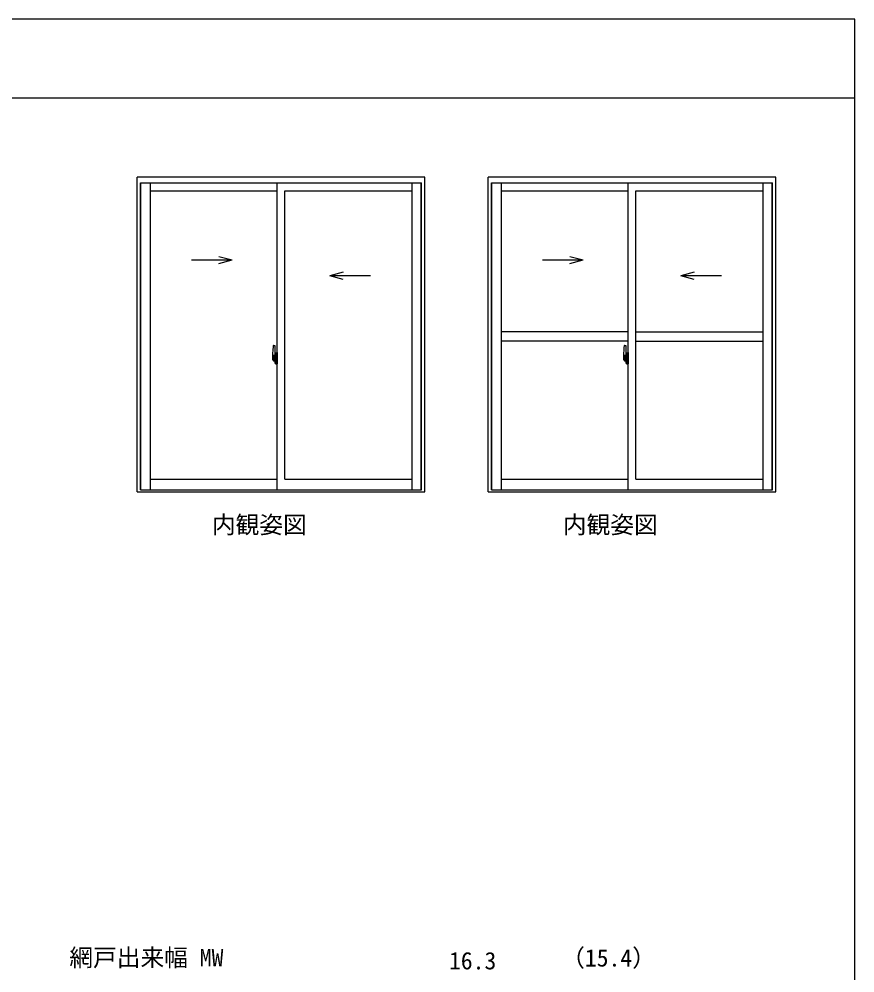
# Model space of a CAD drawing. Units: millimetres, scale not verified. Extents: x -437 to 438, y -331 to 329.
# Drawn here: x 173.9 to 438.2, y -7.8 to 293.7 of the extents above; entities that cross this region are included whole.
import ezdxf
from ezdxf.enums import TextEntityAlignment as Align

# ---------------------------------------------------------------- set-up
doc = ezdxf.new("R2010")
doc.units = ezdxf.units.MM
doc.header["$LTSCALE"] = 2
for name, color, linetype in [('0-1_USER1', 3, 'Continuous'), ('0-6_YKK_A1', 4, 'Continuous'), ('0-7_YKK_D', 6, 'Continuous'), ('0-8_YKK_ZWAK', 7, 'Continuous')]:
    doc.layers.add(name, color=color, linetype=linetype)
doc.styles.add('ＭＳ ゴシック', font='')
doc.styles.get('ＭＳ ゴシック').set_extended_font_data('MS Gothic')

msp = doc.modelspace()

# ---------------------------------------------------------------- linework, layer by layer
at = {"layer": '0-6_YKK_A1'}
for p, q in [((302.2, 243.7), (211.2, 243.7)), ((211.2, 144.27), (211.2, 243.7)), ((212.26, 144.95), (212.26, 241.965)), ((212.26, 241.965), (301.14, 241.965)), ((212.385, 144.95), (212.385, 241.965)), ((215.335, 241.965), (215.335, 144.95)), ((255.45, 144.95), (255.45, 241.965)), ((298.065, 241.965), (298.065, 144.95)), ((301.015, 144.95), (301.015, 241.965)), ((301.14, 144.947), (301.14, 241.965)), ((302.2, 144.27), (302.2, 243.7)), ((413.2, 243.7), (322.2, 243.7)), ((322.2, 144.27), (322.2, 243.7)), ((323.26, 144.95), (323.26, 241.965)), ((323.26, 241.965), (412.14, 241.965)), ((323.385, 144.95), (323.385, 241.965)), ((326.335, 241.965), (326.335, 144.95)), ((366.45, 144.95), (366.45, 241.965)), ((409.065, 241.965), (409.065, 144.95)), ((412.015, 144.95), (412.015, 241.965)), ((412.14, 144.947), (412.14, 241.965)), ((413.2, 144.27), (413.2, 243.7)), ((215.335, 239.465), (255.45, 239.465)), ((257.95, 148.3), (257.95, 239.465)), ((257.95, 239.465), (298.065, 239.465)), ((301.015, 239.465), (301.14, 239.465)), ((326.335, 239.465), (366.45, 239.465)), ((368.95, 148.3), (368.95, 239.465)), ((368.95, 239.465), (409.065, 239.465)), ((412.015, 239.465), (412.14, 239.465)), ((228.355, 217.56), (241.295, 217.56)), ((237.062, 218.694), (241.295, 217.56)), ((237.062, 216.425), (241.295, 217.56)), ((339.355, 217.56), (352.295, 217.56)), ((348.062, 218.694), (352.295, 217.56)), ((348.062, 216.425), (352.295, 217.56)), ((276.338, 213.694), (272.105, 212.56)), ((285.045, 212.56), (272.105, 212.56)), ((276.338, 211.425), (272.105, 212.56)), ((387.338, 213.694), (383.105, 212.56)), ((396.045, 212.56), (383.105, 212.56)), ((387.338, 211.425), (383.105, 212.56)), ((366.45, 194.875), (326.335, 194.875)), ((368.95, 194.875), (409.065, 194.875)), ((254.291, 190.509), (254.724, 190.524)), ((254.75, 190.499), (254.75, 187.24)), ((366.45, 191.875), (326.335, 191.875)), ((365.291, 190.509), (365.724, 190.524)), ((365.75, 190.499), (365.75, 187.24)), ((368.95, 191.875), (409.065, 191.875)), ((254.05, 188.255), (254.05, 186.038)), ((254.638, 187.392), (254.25, 187.392)), ((254.25, 186.333), (254.25, 187.392)), ((254.275, 187.32), (254.638, 187.32)), ((254.275, 186.34), (254.275, 187.32)), ((254.56, 186.943), (254.56, 186.125)), ((254.735, 186.943), (254.56, 186.943)), ((254.675, 187.115), (254.675, 187.165)), ((254.675, 186.943), (254.675, 186.721)), ((254.735, 187.24), (254.735, 186.943)), ((254.75, 187.24), (254.735, 187.24)), ((254.75, 187.28), (254.75, 186.721)), ((254.75, 186.721), (254.75, 187.073)), ((254.75, 186.782), (254.75, 187.017)), ((254.775, 187.098), (254.875, 187.1)), ((254.875, 188.205), (254.875, 187.3)), ((255, 187.3), (254.875, 187.3)), ((254.875, 186.933), (254.875, 187.246)), ((255.025, 187.275), (254.899, 187.271)), ((254.9, 187.275), (254.9, 187.3)), ((255.025, 187.275), (254.9, 187.275)), ((255, 188.255), (254.925, 188.255)), ((255, 188.255), (255, 187.3)), ((255, 188.23), (255.025, 188.23)), ((255.025, 188.26), (255.45, 188.275)), ((255.025, 188.26), (255.025, 187.275)), ((255.025, 188.23), (255.025, 187.275)), ((255.105, 187.015), (255.105, 186.945)), ((255.29, 187.04), (255.13, 187.04)), ((255.13, 186.92), (255.29, 186.92)), ((255.315, 187.015), (255.315, 186.945)), ((255.45, 188.275), (255.45, 184.775)), ((365.05, 188.255), (365.05, 186.038)), ((365.638, 187.392), (365.25, 187.392)), ((365.25, 186.333), (365.25, 187.392)), ((365.275, 187.32), (365.638, 187.32)), ((365.275, 186.34), (365.275, 187.32)), ((365.56, 186.943), (365.56, 186.125)), ((365.735, 186.943), (365.56, 186.943)), ((365.675, 187.115), (365.675, 187.165)), ((365.675, 186.943), (365.675, 186.721)), ((365.735, 187.24), (365.735, 186.943)), ((365.75, 187.24), (365.735, 187.24)), ((365.75, 187.28), (365.75, 186.721)), ((365.75, 186.721), (365.75, 187.073)), ((365.75, 186.782), (365.75, 187.017)), ((365.775, 187.098), (365.875, 187.1)), ((365.875, 188.205), (365.875, 187.3)), ((366, 187.3), (365.875, 187.3)), ((365.875, 186.933), (365.875, 187.246)), ((366.025, 187.275), (365.899, 187.271)), ((365.9, 187.275), (365.9, 187.3)), ((366.025, 187.275), (365.9, 187.275)), ((366, 188.255), (365.925, 188.255)), ((366, 188.255), (366, 187.3)), ((366, 188.23), (366.025, 188.23)), ((366.025, 188.26), (366.45, 188.275)), ((366.025, 188.26), (366.025, 187.275)), ((366.025, 188.23), (366.025, 187.275)), ((366.105, 187.015), (366.105, 186.945)), ((366.29, 187.04), (366.13, 187.04)), ((366.13, 186.92), (366.29, 186.92)), ((366.315, 187.015), (366.315, 186.945)), ((366.45, 188.275), (366.45, 184.775)), ((254.906, 186.525), (253.87, 186.525)), ((253.887, 186.525), (255.214, 186.525)), ((254.098, 185.988), (254.305, 185.981)), ((254.25, 186.33), (254.25, 186.333)), ((254.251, 186.283), (254.25, 186.33)), ((254.251, 186.293), (254.25, 186.33)), ((254.305, 186.153), (254.305, 185.981)), ((254.52, 186.153), (254.305, 186.153)), ((254.34, 186.084), (254.305, 186.084)), ((254.34, 186.036), (254.575, 186.036)), ((254.34, 185.905), (254.34, 186.036)), ((254.34, 185.89), (254.34, 185.905)), ((254.34, 185.89), (254.629, 185.89)), ((254.45, 185.637), (254.45, 185.587)), ((254.638, 185.587), (254.45, 185.587)), ((254.475, 185.662), (254.638, 185.662)), ((254.52, 186.16), (254.52, 186.125)), ((254.56, 186.16), (254.52, 186.16)), ((254.575, 186.611), (254.56, 186.611)), ((254.575, 186.498), (254.575, 186.696)), ((254.575, 186.497), (254.575, 186.498)), ((254.575, 186.497), (254.675, 186.497)), ((254.575, 186.423), (254.575, 186.497)), ((254.575, 186.423), (254.675, 186.423)), ((254.575, 186.377), (254.575, 186.423)), ((254.575, 186.377), (254.675, 186.377)), ((254.575, 186.184), (254.575, 186.377)), ((254.575, 186.184), (254.675, 186.184)), ((254.575, 186.129), (254.575, 186.184)), ((254.575, 186.129), (254.675, 186.129)), ((254.575, 186.125), (254.575, 186.129)), ((254.6, 186.525), (255.624, 186.525)), ((254.675, 186.084), (254.663, 186.084)), ((254.75, 186.824), (254.675, 186.824)), ((254.845, 186.498), (254.675, 186.498)), ((254.675, 186.497), (254.675, 186.498)), ((254.675, 186.497), (254.675, 185.699)), ((254.675, 186.423), (254.675, 186.497)), ((254.675, 186.377), (254.675, 186.423)), ((254.675, 186.184), (254.675, 186.377)), ((254.675, 186.354), (254.675, 186.084)), ((254.675, 186.129), (254.675, 186.184)), ((254.675, 186.125), (254.675, 186.129)), ((254.675, 186.125), (254.675, 185.994)), ((254.675, 185.994), (254.675, 185.982)), ((254.675, 185.982), (254.675, 185.93)), ((254.75, 185.977), (254.75, 186.498)), ((254.75, 186.498), (254.75, 185.699)), ((254.875, 185.95), (254.775, 185.952)), ((254.875, 185.804), (254.875, 186.117)), ((254.875, 184.845), (254.875, 185.75)), ((255, 185.75), (254.875, 185.75)), ((255.025, 185.775), (254.899, 185.779)), ((254.9, 185.775), (254.9, 185.75)), ((255.025, 185.775), (254.9, 185.775)), ((254.923, 186.859), (254.923, 186.191)), ((255, 184.795), (254.925, 184.795)), ((254.935, 186.859), (254.935, 185.842)), ((255.42, 186.899), (254.96, 186.883)), ((254.96, 185.817), (255.42, 185.801)), ((255, 185.925), (255, 185.868)), ((255, 184.795), (255, 185.75)), ((255, 184.82), (255.025, 184.82)), ((255.375, 185.95), (255.025, 185.95)), ((255.025, 185.843), (255.375, 185.843)), ((255.025, 184.82), (255.025, 185.775)), ((255.4, 185.925), (255.4, 185.868)), ((255.435, 186.885), (255.435, 185.816)), ((255.435, 186.885), (255.435, 186.879)), ((255.45, 186.663), (255.435, 186.663)), ((255.45, 186.338), (255.435, 186.338)), ((365.906, 186.525), (364.87, 186.525)), ((364.887, 186.525), (366.214, 186.525)), ((365.098, 185.988), (365.305, 185.981)), ((365.25, 186.33), (365.25, 186.333)), ((365.251, 186.283), (365.25, 186.33)), ((365.251, 186.293), (365.25, 186.33)), ((365.305, 186.153), (365.305, 185.981)), ((365.52, 186.153), (365.305, 186.153)), ((365.34, 186.084), (365.305, 186.084)), ((365.34, 186.036), (365.575, 186.036)), ((365.34, 185.905), (365.34, 186.036)), ((365.34, 185.89), (365.34, 185.905)), ((365.34, 185.89), (365.629, 185.89)), ((365.45, 185.637), (365.45, 185.587)), ((365.638, 185.587), (365.45, 185.587)), ((365.475, 185.662), (365.638, 185.662)), ((365.52, 186.16), (365.52, 186.125)), ((365.56, 186.16), (365.52, 186.16)), ((365.575, 186.611), (365.56, 186.611)), ((365.575, 186.498), (365.575, 186.696)), ((365.575, 186.497), (365.575, 186.498)), ((365.575, 186.497), (365.675, 186.497)), ((365.575, 186.423), (365.575, 186.497)), ((365.575, 186.423), (365.675, 186.423)), ((365.575, 186.377), (365.575, 186.423)), ((365.575, 186.377), (365.675, 186.377)), ((365.575, 186.184), (365.575, 186.377)), ((365.575, 186.184), (365.675, 186.184)), ((365.575, 186.129), (365.575, 186.184)), ((365.575, 186.129), (365.675, 186.129)), ((365.575, 186.125), (365.575, 186.129)), ((365.6, 186.525), (366.624, 186.525)), ((365.675, 186.084), (365.663, 186.084)), ((365.75, 186.824), (365.675, 186.824)), ((365.845, 186.498), (365.675, 186.498)), ((365.675, 186.497), (365.675, 186.498)), ((365.675, 186.497), (365.675, 185.699)), ((365.675, 186.423), (365.675, 186.497)), ((365.675, 186.377), (365.675, 186.423)), ((365.675, 186.184), (365.675, 186.377)), ((365.675, 186.354), (365.675, 186.084)), ((365.675, 186.129), (365.675, 186.184)), ((365.675, 186.125), (365.675, 186.129)), ((365.675, 186.125), (365.675, 185.994)), ((365.675, 185.994), (365.675, 185.982)), ((365.675, 185.982), (365.675, 185.93)), ((365.75, 185.977), (365.75, 186.498)), ((365.75, 186.498), (365.75, 185.699)), ((365.875, 185.95), (365.775, 185.952)), ((365.875, 185.804), (365.875, 186.117)), ((365.875, 184.845), (365.875, 185.75)), ((366, 185.75), (365.875, 185.75)), ((366.025, 185.775), (365.899, 185.779)), ((365.9, 185.775), (365.9, 185.75)), ((366.025, 185.775), (365.9, 185.775)), ((365.923, 186.859), (365.923, 186.191)), ((366, 184.795), (365.925, 184.795)), ((365.935, 186.859), (365.935, 185.842)), ((366.42, 186.899), (365.96, 186.883)), ((365.96, 185.817), (366.42, 185.801)), ((366, 185.925), (366, 185.868)), ((366, 184.795), (366, 185.75)), ((366, 184.82), (366.025, 184.82)), ((366.375, 185.95), (366.025, 185.95)), ((366.025, 185.843), (366.375, 185.843)), ((366.025, 184.82), (366.025, 185.775)), ((366.4, 185.925), (366.4, 185.868)), ((366.435, 186.885), (366.435, 185.816)), ((366.435, 186.885), (366.435, 186.879)), ((366.45, 186.663), (366.435, 186.663)), ((366.45, 186.338), (366.435, 186.338)), ((215.335, 148.3), (255.45, 148.3)), ((257.95, 148.3), (298.065, 148.3)), ((326.335, 148.3), (366.45, 148.3)), ((368.95, 148.3), (409.065, 148.3)), ((212.26, 144.95), (301.14, 144.95)), ((323.26, 144.95), (412.14, 144.95)), ((211.2, 144.27), (302.2, 144.27)), ((322.2, 144.27), (413.2, 144.27))]:
    msp.add_line(p, q, dxfattribs=at)
for points in [[(254.675, 187.282), (254.675, 186.943), (254.675, 186.721)], [(254.923, 186.859), (254.923, 186.859), (254.914, 186.861), (254.904, 186.866), (254.892, 186.879), (254.879, 186.905), (254.875, 186.933)], [(365.675, 187.282), (365.675, 186.943), (365.675, 186.721)], [(365.923, 186.859), (365.923, 186.859), (365.914, 186.861), (365.904, 186.866), (365.892, 186.879), (365.879, 186.905), (365.875, 186.933)], [(254.34, 186.036), (254.34, 186.125), (254.575, 186.125), (254.675, 186.125)], [(254.45, 185.587), (254.428, 185.617), (254.417, 185.634)], [(254.672, 185.914), (254.669, 185.908), (254.664, 185.903), (254.653, 185.895), (254.638, 185.89), (254.621, 185.89), (254.61, 185.892), (254.599, 185.895), (254.575, 185.905), (254.575, 185.905)], [(254.675, 186.721), (254.845, 186.721), (254.845, 186.523)], [(254.675, 186.523), (254.845, 186.523), (254.845, 186.498)], [(254.875, 186.117), (254.875, 186.126), (254.883, 186.155), (254.89, 186.167), (254.899, 186.179), (254.907, 186.186), (254.918, 186.19), (254.923, 186.191)], [(255.025, 185.775), (255.025, 184.79), (255.45, 184.775)], [(365.34, 186.036), (365.34, 186.125), (365.575, 186.125), (365.675, 186.125)], [(365.45, 185.587), (365.428, 185.617), (365.417, 185.634)], [(365.672, 185.914), (365.669, 185.908), (365.664, 185.903), (365.653, 185.895), (365.638, 185.89), (365.621, 185.89), (365.61, 185.892), (365.599, 185.895), (365.575, 185.905), (365.575, 185.905)], [(365.675, 186.721), (365.845, 186.721), (365.845, 186.523)], [(365.675, 186.523), (365.845, 186.523), (365.845, 186.498)], [(365.875, 186.117), (365.875, 186.126), (365.883, 186.155), (365.89, 186.167), (365.899, 186.179), (365.907, 186.186), (365.918, 186.19), (365.923, 186.191)], [(366.025, 185.775), (366.025, 184.79), (366.45, 184.775)]]:
    msp.add_lwpolyline(points, dxfattribs=at)
for centre, radius, start, end in [((267.3, 188.214), 13.25, 170.20654, 179.82143), ((254.292, 190.459), 0.05, 92, 170.20654), ((254.725, 190.499), 0.025, 0, 92), ((378.3, 188.214), 13.25, 170.20654, 179.82143), ((365.292, 190.459), 0.05, 92, 170.20654), ((365.725, 190.499), 0.025, 0, 92), ((254.275, 187.345), 0.025, 180, 270), ((254.638, 187.28), 0.113, 0, 90), ((254.638, 187.282), 0.0375, 0, 90), ((254.775, 187.073), 0.025, 91, 180), ((254.925, 188.205), 0.05, 90, 180), ((254.9, 187.246), 0.025, 91.99999, 180), ((255.13, 187.015), 0.025, 90, 180), ((255.13, 186.945), 0.025, 180, 270), ((255.29, 187.015), 0.025, 0, 90), ((255.29, 186.945), 0.025, 270, 0), ((365.275, 187.345), 0.025, 180, 270), ((365.638, 187.28), 0.113, 0, 90), ((365.638, 187.282), 0.0375, 0, 90), ((365.775, 187.073), 0.025, 91, 180), ((365.925, 188.205), 0.05, 90, 180), ((365.9, 187.246), 0.025, 91.99999, 180), ((366.13, 187.015), 0.025, 90, 180), ((366.13, 186.945), 0.025, 180, 270), ((366.29, 187.015), 0.025, 0, 90), ((366.29, 186.945), 0.025, 270, 0), ((254.1, 186.038), 0.05, 180, 268), ((255.726, 186.331), 1.476, 179.91894, 190.81318), ((255.558, 186.272), 1.307, 179.5362, 192.85144), ((255.747, 186.3), 1.472, 178.42075, 189.33089), ((255.199, 186.194), 0.933, 188.62914, 193.1575), ((255.558, 186.272), 1.307, 192.85144, 209.23122), ((255.199, 186.194), 0.933, 193.1575, 216.63292), ((255.16, 186.213), 0.88, 189.9821, 192.05297), ((255.16, 186.213), 0.88, 192.05297, 218.82619), ((254.475, 185.637), 0.025, 90, 180), ((254.58, 186.13), 0.095, 266.91231, 356.7406), ((254.638, 185.699), 0.0375, 270, 0), ((254.638, 185.699), 0.113, 270, 0), ((254.775, 185.977), 0.025, 180, 269.00002), ((254.9, 185.804), 0.025, 180, 268.00001), ((254.925, 184.845), 0.05, 180, 270), ((254.96, 186.858), 0.0254, 88.99206, 157.90245), ((254.96, 185.843), 0.0256, 202.43823, 270.66726), ((255.025, 185.925), 0.025, 90, 180), ((255.025, 185.868), 0.025, 180, 270), ((255.375, 185.925), 0.025, 0, 90), ((255.375, 185.868), 0.025, 270, 0), ((365.1, 186.038), 0.05, 180, 268), ((366.726, 186.331), 1.476, 179.91894, 190.81318), ((366.558, 186.272), 1.307, 179.5362, 192.85144), ((366.747, 186.3), 1.472, 178.42075, 189.33089), ((366.199, 186.194), 0.933, 188.62914, 193.1575), ((366.558, 186.272), 1.307, 192.85144, 209.23122), ((366.199, 186.194), 0.933, 193.1575, 216.63292), ((366.16, 186.213), 0.88, 189.9821, 192.05297), ((366.16, 186.213), 0.88, 192.05297, 218.82619), ((365.475, 185.637), 0.025, 90, 180), ((365.58, 186.13), 0.095, 266.91231, 356.7406), ((365.638, 185.699), 0.0375, 270, 0), ((365.638, 185.699), 0.113, 270, 0), ((365.775, 185.977), 0.025, 180, 269.00002), ((365.9, 185.804), 0.025, 180, 268.00001), ((365.925, 184.845), 0.05, 180, 270), ((365.96, 186.858), 0.0254, 88.99206, 157.90245), ((365.96, 185.843), 0.0256, 202.43823, 270.66726), ((366.025, 185.925), 0.025, 90, 180), ((366.025, 185.868), 0.025, 180, 270), ((366.375, 185.925), 0.025, 0, 90), ((366.375, 185.868), 0.025, 270, 0)]:
    msp.add_arc(centre, radius, start, end, dxfattribs=at)
for centre, major_axis, ratio, start_param, end_param in [((254.675, 186.696), (-0.1, 0), 0.251336, 4.712389, 6.2831853), ((254.675, 186.498), (-0.1, 0), 0.251336, 4.712389, 6.2831853), ((254.575, 185.93), (-0.1, 0), 0.637322, 2.8889124, 3.1415927), ((254.96, 186.858), (-0.0236, 0.0086), 0.995692, 6.2803203, 6.6313047), ((254.96, 185.842), (0.0236, 0.0086), 0.995692, 2.7934732, 3.1444576), ((255.42, 186.884), (0.0106, 0.011), 0.965668, 5.4977978, 7.1034794), ((255.42, 185.816), (-0.0106, 0.011), 0.965668, 2.3212985, 3.9269802), ((365.675, 186.696), (-0.1, 0), 0.251336, 4.712389, 6.2831853), ((365.675, 186.498), (-0.1, 0), 0.251336, 4.712389, 6.2831853), ((365.575, 185.93), (-0.1, 0), 0.637322, 2.8889124, 3.1415927), ((365.96, 186.858), (-0.0236, 0.0086), 0.995692, 6.2803203, 6.6313047), ((365.96, 185.842), (0.0236, 0.0086), 0.995692, 2.7934732, 3.1444576), ((366.42, 186.884), (0.0106, 0.011), 0.965668, 5.4977978, 7.1034794), ((366.42, 185.816), (-0.0106, 0.011), 0.965668, 2.3212985, 3.9269802)]:
    msp.add_ellipse(centre, major_axis=major_axis, ratio=ratio, start_param=start_param, end_param=end_param, dxfattribs=at)
at = {"layer": '0-8_YKK_ZWAK'}
for p, q in [((438.2, 293.7), (-436.8, 293.7)), ((438.2, 268.7), (-436.8, 268.7))]:
    msp.add_line(p, q, dxfattribs=at)
msp.add_lwpolyline([(-436.8, -331.3), (438.2, -331.3), (438.2, 293.7)], dxfattribs=at)

# ---------------------------------------------------------------- texts
at = {"layer": '0-1_USER1', "style": 'ＭＳ ゴシック'}
for p in [(234.818, 129.491), (345.818, 129.491)]:
    msp.add_text('内観姿図', height=5.499, dxfattribs=at).set_placement(p, align=Align.BOTTOM_LEFT)
at = {"layer": '0-7_YKK_D', "style": 'ＭＳ ゴシック'}
for s, p in [('網戸出来幅 MW', (189.756, -7.317)), ('（15.4）', (345.29, -7.403)), ('16.3', (309.812, -8.297))]:
    msp.add_text(s, height=5.499, dxfattribs=at).set_placement(p, align=Align.BOTTOM_LEFT)

doc.saveas('drawing.dxf')
